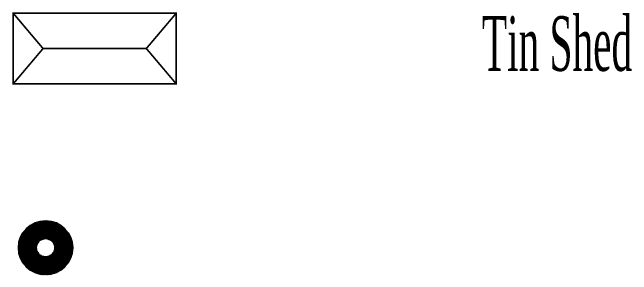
# Model space of a CAD drawing. Header units: inches. Extents: x -340059099 to 1458168, y 1119167 to 1294232938.
# Drawn here: x 486868 to 487765, y 1119771 to 1120151 of the extents above; entities that cross this region are included whole.
import ezdxf

# ---------------------------------------------------------------- set-up
doc = ezdxf.new("R2010")
doc.units = ezdxf.units.IN
doc.header["$MEASUREMENT"] = 0
doc.layers.add('Text', color=7, linetype='Continuous')
doc.styles.get("Standard").update_dxf_attribs({"font": '', "width": 0.5, "height": 0.5})
doc.styles.get('Standard').set_extended_font_data('Vani')

msp = doc.modelspace()

# ---------------------------------------------------------------- hatches: boundary and pattern name
at = {"layer": 'Text'}
h = msp.add_hatch(dxfattribs=at)
h.set_pattern_fill('ANSI37', color=211, scale=9.050345, style=0)
h.set_pattern_definition([(45, (412909.077, 1126430.927), (-0.799945022, 0.799945022), []), (135, (412909.077, 1126430.927), (-0.799945022, -0.799945022), [])])
h.paths.add_polyline_path([(486955.25, 1119810.19, 1), (486877.42, 1119810.19, 1)])
h.paths.add_polyline_path([(486902.71, 1119810.19, -1), (486929.96, 1119810.19, -1)], flags=16)

# ---------------------------------------------------------------- linework, layer by layer
at = {"layer": 'Text', "const_width": 2.4}
msp.add_lwpolyline([(486869.46, 1120047.37), (487105.58, 1120047.37), (487105.58, 1120149.57), (486869.46, 1120149.57)], close=True, dxfattribs=at)
msp.add_lwpolyline([(486869.46, 1120149.57), (486912.7, 1120098.47), (486869.46, 1120047.37), (486912.7, 1120098.47), (487062.33, 1120098.47), (487105.58, 1120149.57), (487062.33, 1120098.47), (487105.58, 1120047.37)], dxfattribs=at)
at = {"layer": 'Text', "color": 211, "linetype": 'Continuous'}
msp.add_circle((486916.33, 1119810.19), 38.92, dxfattribs=at)
at = {"layer": 'Text', "color": 211}
msp.add_circle((486916.33, 1119810.19), 13.63, dxfattribs=at)

# ---------------------------------------------------------------- texts
at = {"layer": 'Text', "insert": (487548.45, 1120145.34), "char_height": 79.1905, "attachment_point": 1}
msp.add_mtext('{\\fTimes New Roman|b0|i0|c0|p18;Tin Shed}', dxfattribs=at)

doc.saveas('drawing.dxf')
